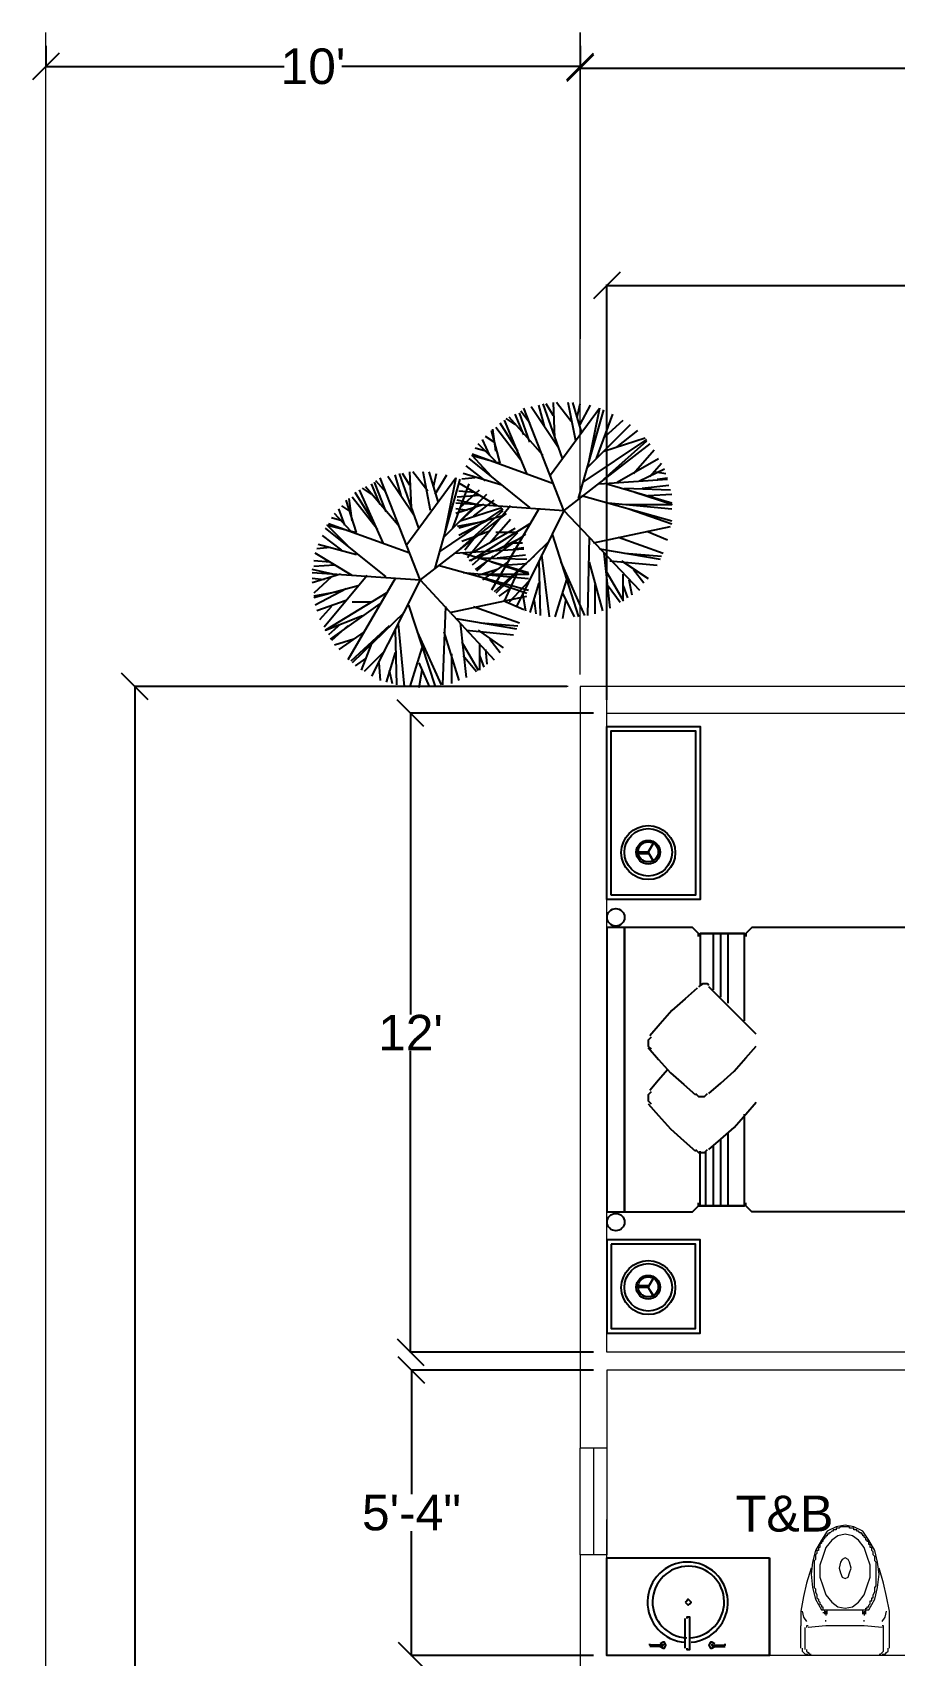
# Model space of a CAD drawing. Header units: inches. Extents: x 2489 to 11897, y 91 to 1364.
# Drawn here: x 4859.8 to 5053.6, y 998.9 to 1363.8 of the extents above; entities that cross this region are included whole.
import ezdxf

# ---------------------------------------------------------------- set-up
doc = ezdxf.new("R2010")
doc.units = ezdxf.units.IN
doc.header["$MEASUREMENT"] = 0
for name, color, linetype in [('PDF2_Geometry', 7, 'Continuous'), ('PDF2_Text', 7, 'Continuous'), ('PDF_Geometry', 7, 'Continuous')]:
    doc.layers.add(name, color=color, linetype=linetype)
doc.styles.add('PDF Arial', font='arial.ttf')
doc.styles.get("Standard").update_dxf_attribs({"font": 'arial.ttf'})
doc.dimstyles.get("Standard").update_dxf_attribs({"dimtxt": 8, "dimasz": 6, "dimexe": 0.18, "dimexo": 3, "dimgap": 0.09, "dimtad": 0, "dimtih": 1, "dimtoh": 1, "dimdec": 4, "dimzin": 0, "dimdsep": 46, "dimlunit": 4, "dimtxsty": 'Standard', "dimblk": 'OBLIQUE', "dimcen": 0.09, "dimadec": 0, "dimazin": 0, "dimtfac": 1, "dimtdec": 4, "dimtofl": 0, "dimtmove": 0, "dimatfit": 3, "dimldrblk": 'OBLIQUE', "dimfxl": 1, "dimtolj": 1, "dimtzin": 0, "dimarcsym": 0})

# ---------------------------------------------------------------- blocks, each defined once
blk = doc.blocks.new('_Oblique')
at = {"color": 0, "linetype": 'ByBlock', "lineweight": -2}
blk.add_line((-0.5, -0.5), (0.5, 0.5), dxfattribs=at)
blk = doc.blocks.new('*D137')
at = {"layer": 'Defpoints', "color": 0, "lineweight": 15, "transparency": 16777216}
for p in [(4882.87, 1216.77), (4982.92, 1216.77), (4982.92, 582.79)]:
    blk.add_point(p, dxfattribs=at)
at = {"layer": 'PDF2_Geometry', "color": 0, "lineweight": -2, "transparency": 16777216}
for p, q in [((4979.92, 1216.77), (4882.69, 1216.77)), ((4882.87, 1216.77), (4882.87, 903.96)), ((4882.87, 582.79), (4882.87, 895.61)), ((4979.92, 582.79), (4882.69, 582.79))]:
    blk.add_line(p, q, dxfattribs=at)
at = {"layer": 'PDF2_Geometry', "color": 0, "lineweight": -2, "transparency": 16777216, "xscale": 6, "yscale": 6, "zscale": 6}
for p, rotation in [((4882.87, 1216.77), 90), ((4882.87, 582.79), 270)]:
    blk.add_blockref('_Oblique', p, dxfattribs=dict(at, rotation=rotation))
at = {"layer": 'PDF2_Geometry', "color": 0, "lineweight": 9, "transparency": 16777216, "insert": (4882.87, 899.78), "char_height": 8, "attachment_point": 5}
blk.add_mtext('\\A1;52\'-10"', dxfattribs=at)
blk = doc.blocks.new('*D135')
at = {"layer": 'Defpoints', "color": 0, "lineweight": 15, "transparency": 16777216}
for p in [(4945.02, 1063.1), (4988.91, 1063.1), (4988.91, 998.92)]:
    blk.add_point(p, dxfattribs=at)
at = {"layer": 'PDF2_Geometry', "color": 0, "lineweight": -2, "transparency": 16777216}
for p, q in [((4985.91, 1063.1), (4944.84, 1063.1)), ((4945.02, 1063.1), (4945.02, 1035.17)), ((4945.02, 998.92), (4945.02, 1026.85)), ((4985.91, 998.92), (4944.84, 998.92))]:
    blk.add_line(p, q, dxfattribs=at)
at = {"layer": 'PDF2_Geometry', "color": 0, "lineweight": -2, "transparency": 16777216, "xscale": 6, "yscale": 6, "zscale": 6}
for p, rotation in [((4945.02, 1063.1), 90), ((4945.02, 998.92), 270)]:
    blk.add_blockref('_Oblique', p, dxfattribs=dict(at, rotation=rotation))
at = {"layer": 'PDF2_Geometry', "color": 0, "lineweight": 9, "transparency": 16777216, "insert": (4945.02, 1031.01), "char_height": 8, "attachment_point": 5}
blk.add_mtext('\\A1;5\'-4"', dxfattribs=at)
blk = doc.blocks.new('*D136')
at = {"layer": 'Defpoints', "color": 0, "lineweight": 15, "transparency": 16777216}
for p in [(4944.8, 1210.78), (4988.91, 1210.78), (4988.91, 1067.09)]:
    blk.add_point(p, dxfattribs=at)
at = {"layer": 'PDF2_Geometry', "color": 0, "lineweight": -2, "transparency": 16777216}
for p, q in [((4985.91, 1210.78), (4944.62, 1210.78)), ((4944.8, 1210.78), (4944.8, 1143.04)), ((4944.8, 1067.09), (4944.8, 1134.83)), ((4985.91, 1067.09), (4944.62, 1067.09))]:
    blk.add_line(p, q, dxfattribs=at)
at = {"layer": 'PDF2_Geometry', "color": 0, "lineweight": -2, "transparency": 16777216, "xscale": 6, "yscale": 6, "zscale": 6}
for p, rotation in [((4944.8, 1210.78), 90), ((4944.8, 1067.09), 270)]:
    blk.add_blockref('_Oblique', p, dxfattribs=dict(at, rotation=rotation))
at = {"layer": 'PDF2_Geometry', "color": 0, "lineweight": 9, "transparency": 16777216, "insert": (4944.8, 1138.94), "char_height": 8, "attachment_point": 5}
blk.add_mtext("\\A1;12'", dxfattribs=at)
blk = doc.blocks.new('*D122')
at = {"layer": 'Defpoints', "color": 0, "lineweight": 15, "transparency": 16777216}
for p in [(4862.84, 1363.79), (4982.92, 1363.79), (4862.84, 1356.14)]:
    blk.add_point(p, dxfattribs=at)
at = {"layer": 'PDF2_Geometry', "color": 0, "lineweight": -2, "transparency": 16777216}
for p, q in [((4862.84, 1360.79), (4862.84, 1355.96)), ((4982.92, 1360.79), (4982.92, 1355.96)), ((4862.84, 1356.14), (4916.38, 1356.14)), ((4982.92, 1356.14), (4929.39, 1356.14))]:
    blk.add_line(p, q, dxfattribs=at)
at = {"layer": 'PDF2_Geometry', "color": 0, "lineweight": -2, "transparency": 16777216, "xscale": 6, "yscale": 6, "zscale": 6, "rotation": 180}
blk.add_blockref('_Oblique', (4862.84, 1356.14), dxfattribs=at)
at = {"layer": 'PDF2_Geometry', "color": 0, "lineweight": -2, "transparency": 16777216, "xscale": 6, "yscale": 6, "zscale": 6}
blk.add_blockref('_Oblique', (4982.92, 1356.14), dxfattribs=at)
at = {"layer": 'PDF2_Geometry', "color": 0, "lineweight": 9, "transparency": 16777216, "insert": (4922.88, 1356.14), "char_height": 8, "attachment_point": 5}
blk.add_mtext("\\A1;10'", dxfattribs=at)
blk = doc.blocks.new('*D123')
at = {"layer": 'Defpoints', "color": 0, "lineweight": 15, "transparency": 16777216}
for p in [(4982.92, 1363.79), (5606.92, 1363.79), (4982.92, 1355.75)]:
    blk.add_point(p, dxfattribs=at)
at = {"layer": 'PDF2_Geometry', "color": 0, "lineweight": -2, "transparency": 16777216}
for p, q in [((4982.92, 1360.79), (4982.92, 1355.57)), ((5606.92, 1360.79), (5606.92, 1355.57)), ((4982.92, 1355.75), (5288.04, 1355.75)), ((5606.92, 1355.75), (5301.8, 1355.75))]:
    blk.add_line(p, q, dxfattribs=at)
at = {"layer": 'PDF2_Geometry', "color": 0, "lineweight": -2, "transparency": 16777216, "xscale": 6, "yscale": 6, "zscale": 6, "rotation": 180}
blk.add_blockref('_Oblique', (4982.92, 1355.75), dxfattribs=at)
at = {"layer": 'PDF2_Geometry', "color": 0, "lineweight": -2, "transparency": 16777216, "xscale": 6, "yscale": 6, "zscale": 6}
blk.add_blockref('_Oblique', (5606.92, 1355.75), dxfattribs=at)
at = {"layer": 'PDF2_Geometry', "color": 0, "lineweight": 9, "transparency": 16777216, "insert": (5294.92, 1355.75), "char_height": 8, "attachment_point": 5}
blk.add_mtext("\\A1;52'", dxfattribs=at)
blk = doc.blocks.new('*D147')
at = {"layer": 'Defpoints', "color": 0, "lineweight": 15, "transparency": 16777216}
for p in [(4988.91, 1306.94), (4988.91, 1210.78), (5180.83, 1210.78)]:
    blk.add_point(p, dxfattribs=at)
at = {"layer": 'PDF2_Geometry', "color": 0, "lineweight": -2, "transparency": 16777216}
for p, q in [((4988.91, 1213.78), (4988.91, 1307.12)), ((4988.91, 1306.94), (5078.37, 1306.94)), ((5180.83, 1306.94), (5091.37, 1306.94)), ((5180.83, 1213.78), (5180.83, 1307.12))]:
    blk.add_line(p, q, dxfattribs=at)
at = {"layer": 'PDF2_Geometry', "color": 0, "lineweight": -2, "transparency": 16777216, "xscale": 6, "yscale": 6, "zscale": 6, "rotation": 180}
blk.add_blockref('_Oblique', (4988.91, 1306.94), dxfattribs=at)
at = {"layer": 'PDF2_Geometry', "color": 0, "lineweight": -2, "transparency": 16777216, "xscale": 6, "yscale": 6, "zscale": 6}
blk.add_blockref('_Oblique', (5180.83, 1306.94), dxfattribs=at)
at = {"layer": 'PDF2_Geometry', "color": 0, "lineweight": 9, "transparency": 16777216, "insert": (5084.87, 1306.94), "char_height": 8, "attachment_point": 5}
blk.add_mtext("\\A1;16'", dxfattribs=at)

msp = doc.modelspace()

# ---------------------------------------------------------------- linework, layer by layer
at = {"layer": 'PDF2_Geometry', "lineweight": 9}
msp.add_line((4988.90893, 1045.52123), (4988.90893, 1021.52123), dxfattribs=at)
at = {"layer": 'PDF2_Geometry', "lineweight": 15}
for points in [[(4862.84496, 1145.58937), (4862.84496, 1363.78983)], [(4862.84496, 278.10972), (4862.84496, 1335.18427)]]:
    msp.add_lwpolyline(points, dxfattribs=at)
at = {"layer": 'PDF2_Geometry', "lineweight": 9}
for points in [[(4982.9217, 1219.43163), (4982.9217, 1363.78983), (4982.9217, 1294.93697)], [(4980.26072, 1216.77058), (4892.44837, 1216.77058)], [(4988.90893, 1045.52123), (4982.90893, 1045.52123)], [(4982.90893, 1021.52123), (4982.90893, 1045.52123)], [(4985.90893, 1045.52123), (4985.90893, 1021.52123)], [(4988.90893, 1021.52123), (4982.90893, 1021.52123)]]:
    msp.add_lwpolyline(points, dxfattribs=at)
at = {"layer": 'PDF2_Geometry', "lineweight": 25}
for points in [[(4974.60615, 1268.65975), (4966.95584, 1277.30794)], [(4970.28207, 1273.31651), (4968.28633, 1277.97322)], [(4971.61256, 1271.6534), (4969.2842, 1278.30585)], [(4971.61256, 1275.97749), (4969.61682, 1278.63847)], [(4979.26287, 1256.35272), (4970.28206, 1279.30368)], [(4977.93238, 1270.65549), (4971.94517, 1279.6363)], [(4974.93879, 1275.31224), (4973.6083, 1279.96896)], [(4978.93025, 1267.99451), (4974.60615, 1280.30154)], [(4976.93452, 1277.6406), (4975.27141, 1280.30158)], [(4976.26927, 1264.33566), (4987.24581, 1279.30368)], [(4977.26714, 1272.65126), (4976.93452, 1280.6342)], [(4980.92599, 1276.31011), (4977.59977, 1280.6342)], [(4981.92386, 1271.98602), (4980.26075, 1280.6342)], [(4983.25435, 1273.98175), (4981.25861, 1280.6342)], [(4982.25648, 1277.30798), (4982.92173, 1280.30158)], [(4982.58909, 1259.0137), (4988.24368, 1278.97105)], [(4982.92173, 1275.64487), (4985.25009, 1279.96896)], [(4987.2458, 1279.30366), (4984.58482, 1265.99884), (4994.23087, 1275.6448)], [(4986.58057, 1267.99449), (4990.23942, 1277.97317)], [(4964.9601, 1266.99664), (4962.96436, 1274.31434)], [(4963.96223, 1269.65762), (4963.29699, 1274.64696)], [(4969.61682, 1267.66188), (4963.96223, 1274.97958)], [(4968.95157, 1269.65762), (4964.9601, 1275.97745)], [(4970.94731, 1264.66828), (4965.95797, 1276.64269)], [(4968.28633, 1275.64487), (4966.2906, 1276.97536)], [(4988.57631, 1272.98389), (4992.56778, 1276.64273)], [(4991.23729, 1270.65547), (4995.894, 1274.31432)], [(4961.63387, 1269.65759), (4959.30551, 1270.32283)], [(4963.96222, 1267.32923), (4959.97075, 1271.3207)], [(4962.63174, 1268.65975), (4960.96863, 1272.3186)], [(4963.62962, 1271.6534), (4961.63388, 1272.98389)], [(4998.55497, 1271.3207), (4979.26286, 1256.35269), (4996.22661, 1238.39107)], [(4983.58697, 1262.67253), (4997.88974, 1272.31858)], [(4988.24368, 1269.6576), (4997.55711, 1272.65121)], [(4988.24368, 1263.33777), (4997.88974, 1271.98596)], [(4994.89612, 1264.66825), (4999.55284, 1269.99021)], [(4961.63388, 1263.00521), (4957.30978, 1266.33144)], [(4971.61256, 1257.01801), (4957.97503, 1267.99455)], [(4962.96436, 1264.00306), (4958.64027, 1268.65975), (4964.96008, 1266.99666)], [(4976.93452, 1262.33997), (4958.64028, 1268.99242)], [(4991.23728, 1262.67251), (5000.55071, 1267.99448)], [(4998.55497, 1264.00301), (5001.21595, 1266.99661)], [(4939.34816, 1256.02009), (4936.68718, 1262.67255)], [(4939.34816, 1260.34419), (4937.0198, 1263.00517)], [(4946.99848, 1240.71945), (4938.01767, 1263.67042)], [(4945.66799, 1255.02223), (4939.68078, 1264.00299)], [(4942.67439, 1259.67894), (4941.3439, 1264.33566)], [(4946.66586, 1252.36125), (4942.34176, 1264.66825)], [(4944.67012, 1262.0073), (4943.00701, 1264.66828)], [(4944.00488, 1248.70238), (4954.98142, 1263.67042)], [(4945.00275, 1257.01796), (4944.67012, 1265.0009)], [(4948.66159, 1260.67681), (4945.33537, 1265.0009)], [(4949.32684, 1256.35272), (4947.66373, 1265.0009)], [(4950.98995, 1258.34845), (4948.99422, 1265.0009)], [(4949.99208, 1261.67468), (4950.65733, 1264.66828)], [(4950.3247, 1243.38043), (4955.97929, 1263.3378)], [(4950.32471, 1260.01157), (4952.98569, 1264.33566)], [(4954.98143, 1263.67036), (4952.32045, 1250.36554), (4961.96651, 1260.01162)], [(4959.30552, 1263.67046), (4956.31192, 1263.33784)], [(4965.29273, 1262.00735), (4956.64454, 1264.66833)], [(4987.2458, 1262.33989), (5002.54644, 1263.33776)], [(4996.22661, 1263.00514), (5001.8812, 1265.66612)], [(4999.88546, 1265.00087), (5002.21382, 1264.66825)], [(5000.21809, 1263.33776), (5002.54644, 1263.67038)], [(4931.69784, 1254.02434), (4931.0326, 1259.01367)], [(4937.35242, 1252.02862), (4931.69784, 1259.3463)], [(4936.35456, 1254.02434), (4932.36308, 1260.34419)], [(4938.68292, 1249.03501), (4933.36095, 1261.00945)], [(4936.02194, 1260.01157), (4934.0262, 1261.34206)], [(4942.00914, 1253.02645), (4934.69145, 1261.67464)], [(4938.01767, 1257.68321), (4936.02194, 1262.33992)], [(4954.31617, 1252.36119), (4957.97502, 1262.33987)], [(4960.30339, 1259.67899), (4955.31405, 1259.34637)], [(4959.30552, 1260.34423), (4955.64667, 1260.67686)], [(4964.29486, 1257.35063), (4955.97929, 1262.33997)], [(4955.97929, 1257.01796), (4960.30338, 1261.00943)], [(4983.25433, 1259.67891), (5003.54431, 1254.02433)], [(4988.90892, 1262.33989), (5003.54431, 1258.0158)], [(4992.90039, 1261.34202), (5003.21169, 1261.0094)], [(4993.23302, 1257.68327), (5003.54433, 1257.68327), (4995.22877, 1260.34419)], [(4996.89186, 1261.34202), (5002.87906, 1262.00727)], [(4998.22235, 1259.67891), (5003.54431, 1260.01153)], [(4931.36523, 1251.69605), (4927.70638, 1255.68753)], [(4930.03472, 1253.02645), (4928.70424, 1256.68532)], [(4931.36522, 1256.02009), (4929.36948, 1257.35058)], [(4932.69571, 1251.36336), (4930.36735, 1258.68104)], [(4966.29059, 1255.68753), (4946.99849, 1240.71951), (4963.62962, 1222.75789)], [(4951.32257, 1247.03923), (4965.62534, 1256.68528)], [(4954.98143, 1258.01584), (4979.26286, 1256.35275), (4968.61895, 1234.73223)], [(4961.30126, 1257.68325), (4954.98143, 1255.68752)], [(4957.64241, 1256.35276), (4954.98143, 1256.68539)], [(4959.63814, 1257.68325), (4955.31405, 1258.68112)], [(4959.30552, 1257.01801), (4955.31405, 1253.35916)], [(4955.97928, 1254.0243), (4965.29272, 1257.01791)], [(4955.97928, 1247.70447), (4965.62534, 1256.35266)], [(4967.28846, 1257.35063), (4957.64241, 1245.70884)], [(4958.97289, 1255.02217), (4963.6296, 1258.68102)], [(4973.60829, 1256.68539), (4962.96437, 1238.39114)], [(4989.24154, 1258.0158), (5003.54431, 1256.68531)], [(4993.89826, 1256.68531), (5003.54431, 1253.35908)], [(4939.34815, 1241.38471), (4925.71063, 1252.36125)], [(4930.69997, 1248.36975), (4926.04324, 1253.02645), (4932.69572, 1251.36336)], [(4944.67012, 1246.70667), (4926.37587, 1253.35912)], [(4929.36949, 1254.02441), (4927.04113, 1254.68966)], [(4960.63601, 1253.69178), (4955.31405, 1252.69391)], [(4965.29273, 1255.02227), (4955.64667, 1252.36129)], [(4962.63175, 1254.35703), (4955.64667, 1250.69818)], [(4962.63175, 1251.69605), (4956.31192, 1249.36769)], [(4971.61256, 1253.35916), (4958.30765, 1245.0436)], [(4958.9729, 1247.03934), (4968.28633, 1252.3613)], [(4962.63175, 1249.03507), (4967.28847, 1254.35704)], [(4985.91531, 1249.03499), (5003.21169, 1252.69384)], [(4997.88973, 1251.69597), (5002.54644, 1249.70023)], [(4926.7085, 1248.03716), (4923.71489, 1247.70453)], [(4932.6957, 1246.37404), (4924.04752, 1248.7024)], [(4929.36948, 1247.37191), (4925.04538, 1250.69814)], [(4959.30552, 1250.36556), (4956.97716, 1247.37195)], [(4966.62322, 1248.36982), (4957.97503, 1245.0436)], [(4970.61469, 1251.0308), (4959.30552, 1243.04786)], [(4968.61894, 1251.36335), (4963.96222, 1251.36335)], [(4963.96224, 1247.37196), (4969.2842, 1250.03294)], [(4975.60403, 1249.03507), (4963.96224, 1237.7259)], [(4965.95797, 1248.36983), (4968.95158, 1251.36343)], [(4967.62109, 1249.03507), (4969.94944, 1249.03507)], [(4967.95371, 1247.70458), (4970.28207, 1248.03721)], [(4976.60188, 1251.03072), (4982.58909, 1232.40386)], [(4984.91745, 1250.36548), (4984.58482, 1232.73648)], [(4991.5699, 1250.36548), (5001.54858, 1246.70663)], [(4926.7085, 1244.71093), (4923.04965, 1245.04355)], [(4931.69784, 1241.71733), (4923.38227, 1246.70667)], [(4954.64881, 1246.70672), (4970.28207, 1247.70458)], [(4956.64454, 1246.70672), (4971.27994, 1242.38262)], [(4961.30126, 1246.37409), (4958.64028, 1244.04573)], [(4963.29699, 1246.04146), (4959.63814, 1242.71524)], [(4960.63601, 1245.70885), (4970.94731, 1245.37623)], [(4960.96862, 1242.04997), (4971.27993, 1242.04997), (4962.96436, 1244.71089)], [(4966.62322, 1244.71097), (4960.96863, 1240.7195)], [(4972.61042, 1246.04146), (4963.62961, 1238.05852)], [(4964.29486, 1245.70885), (4970.61469, 1246.37409)], [(4965.62535, 1244.04574), (4970.94731, 1244.37836)], [(4973.60828, 1245.04352), (4973.9409, 1232.73648)], [(4974.27352, 1246.37401), (4975.93664, 1232.40386)], [(4978.59762, 1244.7109), (4983.91958, 1232.73648)], [(4984.91745, 1244.7109), (4987.91105, 1233.73435)], [(4987.2458, 1247.7045), (5000.88333, 1245.37614)], [(4988.24367, 1246.70663), (4989.57416, 1234.3996)], [(4989.57416, 1245.04352), (5000.21809, 1244.04565)], [(4992.23514, 1245.04352), (4998.22235, 1241.05205)], [(4992.90039, 1246.70663), (5001.21595, 1246.04139)], [(4927.37374, 1242.04995), (4922.71703, 1243.04782)], [(4922.71703, 1242.38254), (4946.99847, 1240.71945), (4936.02192, 1219.09893)], [(4929.03685, 1242.04995), (4922.71703, 1240.05421)], [(4925.37801, 1240.71946), (4922.71703, 1241.05208)], [(4927.70636, 1244.04569), (4923.04965, 1243.71306)], [(4927.04112, 1241.38471), (4923.04965, 1237.72586)], [(4935.02406, 1241.71733), (4925.37801, 1230.07554)], [(4941.34389, 1241.05208), (4930.69997, 1222.75784)], [(4950.98996, 1244.04574), (4971.27994, 1238.39115)], [(4956.64454, 1242.38262), (4971.27994, 1241.05213)], [(4964.29486, 1243.04786), (4959.97077, 1241.71737)], [(4961.30126, 1241.05213), (4970.94731, 1237.72591)], [(4968.61895, 1242.04999), (4965.95797, 1236.06279)], [(4979.92811, 1241.05205), (4977.26713, 1232.40386)], [(4988.90892, 1242.38254), (4992.56777, 1236.06271), (4992.56777, 1242.04991)], [(4993.89826, 1240.71942), (4994.5635, 1237.3932)], [(4994.89612, 1243.04778), (4997.22448, 1240.05418)], [(4933.02833, 1239.38897), (4923.04965, 1236.72799)], [(4928.37161, 1238.05848), (4923.04965, 1237.06061)], [(4930.36735, 1238.72372), (4923.38227, 1235.06488)], [(4939.34815, 1237.72586), (4925.71063, 1229.41029), (4934.02619, 1232.73652)], [(4953.65094, 1233.40181), (4970.94731, 1237.06066)], [(4966.95584, 1238.72377), (4964.62748, 1237.06065)], [(4971.27993, 1240.38688), (4966.95584, 1235.73016)], [(4969.94944, 1237.7259), (4970.61469, 1233.73443)], [(4973.60828, 1240.05418), (4971.61254, 1233.40173)], [(4978.93024, 1237.72582), (4981.59122, 1232.40386)], [(4986.24794, 1239.72156), (4986.24794, 1233.06911)], [(4989.24154, 1239.38893), (4991.90252, 1235.73009)], [(4992.56777, 1239.38893), (4993.56563, 1236.72795)], [(4930.36735, 1236.06274), (4923.71489, 1233.73439)], [(4927.04112, 1234.73225), (4924.38014, 1231.73865)], [(4938.01766, 1235.3975), (4926.7085, 1227.41456)], [(4943.33963, 1233.40176), (4931.69784, 1222.0926)], [(4936.02194, 1235.73017), (4931.69785, 1235.73017)], [(4944.33751, 1235.06493), (4950.32471, 1216.77069)], [(4952.65307, 1234.7323), (4951.98783, 1217.10331)], [(4958.9729, 1234.7323), (4969.2842, 1231.07345)], [(4965.62535, 1236.06279), (4970.28207, 1234.06706)], [(4972.61041, 1236.06271), (4972.94303, 1233.06911)], [(4979.59549, 1236.06271), (4978.93024, 1232.07124)], [(4929.03685, 1230.74078), (4926.37587, 1228.41242)], [(4930.69997, 1230.40816), (4927.04112, 1227.08193)], [(4940.0134, 1230.40816), (4931.36521, 1222.42522)], [(4942.00915, 1230.74083), (4943.33964, 1216.77069)], [(4954.98143, 1232.07132), (4968.61895, 1229.74296)], [(4955.9793, 1231.07345), (4957.30979, 1218.76642)], [(4960.63601, 1231.07345), (4968.95158, 1230.40821)], [(4932.03046, 1227.41456), (4927.70636, 1226.08407)], [(4934.35882, 1229.07767), (4928.70423, 1225.0862)], [(4936.02193, 1226.41669), (4933.69357, 1220.42948)], [(4941.3439, 1229.41034), (4941.67653, 1217.10331)], [(4946.33324, 1229.07772), (4951.6552, 1217.10331)], [(4952.32045, 1229.07772), (4955.64667, 1218.10117)], [(4956.31192, 1226.74936), (4959.97077, 1220.42953)], [(4957.30979, 1229.41034), (4967.95371, 1228.41247)], [(4959.97077, 1229.41034), (4965.62535, 1225.41887)], [(4960.30339, 1226.41674), (4960.30339, 1220.42953)], [(4962.63175, 1227.41461), (4964.96011, 1224.421)], [(4934.69144, 1223.09046), (4932.36308, 1221.42735)], [(4939.01553, 1224.75358), (4934.35882, 1220.09686)], [(4941.3439, 1224.421), (4939.34817, 1217.76855)], [(4947.33111, 1225.41887), (4944.67013, 1216.77069)], [(4953.98356, 1224.08838), (4953.98356, 1217.43593)], [(4956.64454, 1223.75576), (4959.63814, 1220.09691)], [(4960.30339, 1223.75576), (4961.30126, 1221.09478)], [(4961.63388, 1225.08625), (4961.9665, 1221.76002)], [(4937.68504, 1222.0926), (4938.01766, 1218.10112)], [(4940.01341, 1220.42953), (4940.67866, 1217.43593)], [(4946.66586, 1222.09265), (4948.99422, 1216.77069)], [(4947.33111, 1220.42953), (4946.66586, 1216.43806)], [(5025.49742, 998.91995), (4988.90892, 998.91995), (4988.90892, 1020.87303), (5025.49742, 1020.87303)], [(5025.49742, 1020.87303), (5025.49742, 998.91995), (5025.49742, 1020.87303)], [(5006.53791, 1000.58304), (5006.53791, 1007.23551)], [(5006.87054, 1000.58304), (5006.87054, 1000.25034), (5007.20317, 1000.25034), (5007.5358, 1000.25034), (5007.5358, 1000.58304), (5007.5358, 1007.23551), (5007.5358, 1007.56808), (5007.20317, 1007.56808), (5006.87054, 1007.56808), (5006.87054, 1007.23551)], [(5001.54858, 1001.58086), (5001.54858, 1001.2483), (4998.55498, 1001.2483), (4998.55498, 1001.58086)], [(5001.54858, 1000.9156), (4998.55498, 1000.9156)], [(5000.88332, 1000.9156), (5001.54858, 1000.58304), (5001.88121, 1000.58304), (5002.21384, 1001.2483), (5001.88121, 1001.91356), (5001.54858, 1001.91356), (5000.88332, 1001.58086)], [(5013.19039, 1001.58086), (5012.52513, 1001.91356), (5012.19249, 1001.91356), (5011.8599, 1001.2483), (5012.19249, 1000.58304), (5012.52513, 1000.58304), (5013.19039, 1000.9156)], [(5012.52513, 1001.58086), (5012.52513, 1001.2483), (5015.51873, 1001.2483), (5015.51873, 1001.58086)], [(5012.52513, 1000.9156), (5015.51873, 1000.9156)]]:
    msp.add_lwpolyline(points, dxfattribs=at)
at = {"layer": 'PDF2_Geometry', "lineweight": 20}
for points in [[(4988.90892, 1210.78337), (5057.70423, 1210.78337), (5057.70423, 1216.77059), (4982.92172, 1216.77058)], [(4982.92172, 1216.77058), (4982.92336, 1045.52123)], [(5144.84491, 1067.09039), (4988.90893, 1067.09052), (4988.90352, 1216.77058)], [(5102.66585, 1059.10757), (5098.67438, 1059.10757), (5098.67438, 1063.09905), (4988.90893, 1063.09905), (4988.90893, 1045.52123)], [(5102.66585, 1035.10757), (5098.67438, 1035.10757), (5098.67438, 998.91995), (4988.90893, 998.91995), (4988.90893, 1029.52123)], [(4982.92172, 1021.52123), (4982.92359, 949.92848)]]:
    msp.add_lwpolyline(points, dxfattribs=at)
at = {"layer": 'PDF2_Geometry', "lineweight": 13}
for points in [[(5037.13919, 1009.23117), (5047.78313, 1009.23117), (5049.11362, 1011.55952), (5049.77887, 1014.22051), (5050.11149, 1017.21411), (5049.77887, 1019.87509), (5049.11362, 1022.53607), (5047.78313, 1024.86443), (5046.45264, 1026.86016), (5044.45691, 1027.85803), (5042.46117, 1028.19065), (5040.46543, 1027.85803), (5038.4697, 1026.86016), (5037.13921, 1024.86443), (5035.80872, 1022.53607), (5035.14347, 1019.87509), (5034.81085, 1017.21411), (5035.14347, 1014.22051), (5035.80872, 1011.55952), (5037.13921, 1009.23117)], [(5047.11787, 1008.23334), (5047.11787, 1009.23117), (5047.11787, 1009.56379), (5047.45049, 1009.56379), (5047.45049, 1009.89641), (5047.78312, 1009.89641), (5047.78312, 1010.22903), (5048.11574, 1010.56166), (5048.11574, 1010.89428), (5048.11574, 1011.2269), (5048.44836, 1011.2269), (5048.44836, 1011.55952), (5048.44836, 1011.89215), (5048.78098, 1011.89215), (5048.78098, 1012.22477), (5048.78098, 1012.55739), (5049.11361, 1013.22264), (5049.11361, 1013.55526), (5049.11361, 1013.88788), (5049.11361, 1014.22051), (5049.44623, 1014.55313), (5049.44623, 1014.88575), (5049.44623, 1015.21837), (5049.44623, 1015.88362), (5049.44623, 1016.21624), (5049.44623, 1016.54886), (5049.44623, 1016.88149), (5049.44623, 1017.21411), (5049.44623, 1017.87935), (5049.44623, 1018.21198), (5049.44623, 1018.5446), (5049.44623, 1018.87722), (5049.44623, 1019.20984), (5049.44623, 1019.87509), (5049.11361, 1020.20771), (5049.11361, 1020.54033), (5049.11361, 1020.87296), (5049.11361, 1021.20558), (5048.78098, 1021.5382), (5048.78098, 1021.87082), (5048.78098, 1022.20345), (5048.44836, 1022.53607), (5048.44836, 1022.86869), (5048.44836, 1023.20132), (5048.11574, 1023.20132), (5048.11574, 1023.53394), (5048.11574, 1023.86656), (5047.78312, 1023.86656), (5047.78312, 1024.19918), (5047.78312, 1024.53181), (5047.45049, 1024.53181), (5047.45049, 1024.86443), (5047.11787, 1024.86443), (5047.11787, 1025.19705), (5046.78525, 1025.52967), (5046.78525, 1025.8623), (5046.45263, 1025.8623), (5046.45263, 1026.19492), (5046.12, 1026.19492), (5046.12, 1026.52754), (5045.78738, 1026.52754), (5045.45476, 1026.86016), (5045.12214, 1026.86016), (5045.12214, 1027.19279), (5044.78951, 1027.19279), (5044.45689, 1027.19279), (5044.45689, 1027.52541), (5044.12427, 1027.52541), (5043.79165, 1027.52541), (5043.45902, 1027.52541), (5043.45902, 1027.85803), (5043.1264, 1027.85803), (5042.79378, 1027.85803), (5042.46116, 1027.85803), (5042.12853, 1027.85803), (5041.79591, 1027.85803), (5041.46329, 1027.85803), (5041.13067, 1027.52541), (5040.79804, 1027.52541), (5040.46542, 1027.52541), (5040.46542, 1027.19279), (5040.1328, 1027.19279), (5039.80018, 1027.19279), (5039.80018, 1026.86016), (5039.46755, 1026.86016), (5039.13493, 1026.52754), (5038.80231, 1026.52754), (5038.80231, 1026.19492), (5038.46968, 1026.19492), (5038.46968, 1025.8623), (5038.13706, 1025.8623), (5038.13706, 1025.52967), (5037.80444, 1025.52967), (5037.80444, 1025.19705), (5037.47182, 1024.86443), (5037.47182, 1024.53181), (5037.13919, 1024.53181), (5037.13919, 1024.19918), (5036.80657, 1023.86656), (5036.80657, 1023.53394), (5036.80657, 1023.20132), (5036.47395, 1023.20132), (5036.47395, 1022.86869), (5036.47395, 1022.53607), (5036.14133, 1022.53607), (5036.14133, 1022.20345), (5036.14133, 1021.87082), (5035.8087, 1021.5382), (5035.8087, 1021.20558), (5035.8087, 1020.87296), (5035.8087, 1020.54033), (5035.47608, 1020.20771), (5035.47608, 1019.87509), (5035.47608, 1019.20984), (5035.47608, 1018.87722), (5035.47608, 1018.5446), (5035.47608, 1018.21198), (5035.47608, 1017.87935), (5035.47608, 1017.21411), (5035.47608, 1016.88149), (5035.47608, 1016.54886), (5035.47608, 1016.21624), (5035.47608, 1015.88362), (5035.47608, 1015.21837), (5035.47608, 1014.88575), (5035.47608, 1014.55313), (5035.47608, 1014.22051), (5035.8087, 1013.88788), (5035.8087, 1013.55526), (5035.8087, 1013.22264), (5036.14133, 1012.55739), (5036.14133, 1012.22477), (5036.14133, 1011.89215), (5036.47395, 1011.55952), (5036.47395, 1011.2269), (5036.80657, 1010.89428), (5036.80657, 1010.56166), (5037.13919, 1010.22903), (5037.13919, 1009.89641), (5037.47182, 1009.89641), (5037.47182, 1009.56379), (5037.47182, 1009.23117), (5037.80444, 1009.23117)], [(5034.81084, 1018.54468), (5033.81298, 1015.21838), (5033.14772, 1012.22477), (5032.48249, 1008.8986), (5032.48249, 1005.5723)], [(5052.43983, 1005.5723), (5052.43983, 1008.8986), (5051.7746, 1012.22477), (5051.10934, 1015.21838), (5050.11148, 1018.54468)], [(5032.81509, 1008.8986), (5033.14772, 1007.56808), (5033.81298, 1006.57025)], [(5037.47183, 1008.56598), (5038.4697, 1008.56598)], [(5037.80445, 1009.23117), (5037.80445, 1008.23334)], [(5038.13708, 1008.8986), (5038.13708, 1007.90073)], [(5038.13708, 1008.23334), (5038.13708, 1008.56591)], [(5038.46968, 1008.23334), (5038.46968, 1009.23117)], [(5046.45264, 1008.23334), (5046.45264, 1009.23117)], [(5047.11789, 1008.56598), (5046.45264, 1008.56598)], [(5046.78524, 1008.23334), (5046.78524, 1008.56591)], [(5046.78527, 1008.8986), (5046.78527, 1007.90073)], [(5050.77671, 1006.57025), (5051.44197, 1007.56808), (5051.7746, 1008.8986)], [(5032.48247, 1000.58297), (5032.48247, 1005.5723)], [(5033.48034, 1000.25034), (5033.48034, 1005.23968)], [(5034.14558, 1005.5723), (5033.81298, 1005.5723), (5033.81298, 1005.23973)], [(5050.77671, 1005.23973), (5046.78524, 1005.5723), (5042.46115, 1005.5723), (5038.13708, 1005.5723), (5034.14558, 1005.23973)], [(5038.13708, 1006.57025), (5038.13708, 1006.90282)], [(5046.78524, 1006.57025), (5046.78524, 1006.90282)], [(5050.11148, 999.25251), (5050.44411, 999.25251), (5050.77671, 999.58521), (5051.10934, 999.91777), (5051.10934, 1000.25034), (5051.10934, 1005.23968)], [(5051.10934, 1005.23973), (5051.10934, 1005.5723), (5050.77671, 1005.5723)], [(5052.43983, 1000.58297), (5052.43983, 1005.5723)], [(5032.81509, 1000.58304), (5032.81509, 999.91777), (5033.14772, 999.58521), (5033.48035, 999.25251), (5034.14558, 999.25251)], [(5033.81298, 1000.25034), (5033.81298, 999.91777), (5034.14558, 999.58521), (5034.47821, 999.25251), (5034.81084, 999.25251)], [(5050.77671, 999.25251), (5051.44197, 999.25251), (5051.7746, 999.58521), (5052.10723, 999.91777), (5052.10723, 1000.58304)]]:
    msp.add_lwpolyline(points, dxfattribs=at)
for points in [[(5042.46115, 1026.19499), (5040.79803, 1025.86237), (5039.46754, 1024.8645), (5038.13705, 1023.20139), (5037.47181, 1021.20565), (5036.80656, 1019.20991), (5036.80656, 1016.54893), (5037.47181, 1014.5532), (5038.13705, 1012.55746), (5039.46754, 1010.89435), (5040.79803, 1009.89648), (5042.46115, 1009.56386), (5044.12426, 1009.89648), (5045.45475, 1010.89435), (5046.78524, 1012.55746), (5047.45048, 1014.5532), (5048.11573, 1016.54893), (5048.11573, 1019.20991), (5047.45048, 1021.20565), (5046.78524, 1023.20139), (5045.45475, 1024.8645), (5044.12426, 1025.86237)], [(5042.46115, 1020.87303), (5041.7959, 1020.54041), (5041.46328, 1019.87517), (5041.13065, 1018.54468), (5041.46328, 1017.54681), (5041.7959, 1016.54894), (5042.46115, 1016.21632), (5043.12639, 1016.54894), (5043.45901, 1017.54681), (5043.79164, 1018.54468), (5043.45901, 1019.87517), (5043.12639, 1020.54041)]]:
    msp.add_lwpolyline(points, close=True, dxfattribs=at)
at = {"layer": 'PDF2_Geometry', "lineweight": 25}
msp.add_lwpolyline([(5006.53791, 1010.89425), (5006.87053, 1010.56163), (5007.20315, 1010.22901), (5007.53578, 1010.56163), (5007.8684, 1010.89425), (5007.53578, 1011.22688), (5007.20315, 1011.5595), (5006.87053, 1011.22688)], close=True, dxfattribs=at)
for centre, radius, start, end in [((5007.09413, 1010.90471), 9.02443, 274.9218161, 266.4599721), ((5007.23951, 1010.95541), 8.04948, 272.1094309, 267.3738322)]:
    msp.add_arc(centre, radius, start, end, dxfattribs=at)
at = {"layer": 'PDF_Geometry', "lineweight": 25}
for points in [[(4988.90892, 1168.86646), (4988.90892, 1207.78337), (5009.86414, 1207.78337), (5009.86414, 1168.86646)], [(4989.90678, 1169.86442), (4989.90678, 1206.78554), (5008.86629, 1206.78554), (5008.86629, 1169.86442)], [(4998.22234, 1179.5105), (4999.55283, 1177.18203), (4998.22234, 1179.5105), (4999.55283, 1181.83885)], [(4992.90039, 1162.54668), (4988.90892, 1162.54668), (4988.90892, 1098.68321), (4992.90039, 1098.68321)], [(4988.90892, 1092.3633), (4988.90892, 1071.40817), (5009.86414, 1071.40817), (5009.86414, 1092.3633)], [(4989.90678, 1091.36547), (4989.90678, 1072.406), (5008.86629, 1072.406), (5008.86629, 1091.36547)]]:
    msp.add_lwpolyline(points, close=True, dxfattribs=at)
for points in [[(4998.22234, 1179.5105), (4995.56137, 1179.5105)], [(4998.22234, 1179.17781), (4995.56137, 1179.17781)], [(5009.53152, 1160.5509), (5009.53152, 1161.21616), (5008.86629, 1161.88142), (5008.20102, 1162.54668), (5007.5358, 1162.54668), (4992.90039, 1162.54668), (4992.90039, 1141.59142), (4992.90039, 1098.68321), (5007.5358, 1098.68321), (5008.20102, 1098.68321), (5008.86629, 1099.34847), (5009.53152, 1100.01361), (5009.53152, 1100.67887)], [(5009.86414, 1160.5509), (5009.86414, 1161.21616), (5019.84283, 1161.21616), (5019.84283, 1160.5509)], [(5019.84283, 1141.59142), (5019.84283, 1161.21616), (5009.86414, 1161.21616), (5009.86414, 1149.57442)], [(5012.85775, 1148.57659), (5012.85775, 1161.21616)], [(5014.52084, 1146.91338), (5014.52084, 1161.21616)], [(5016.18396, 1145.58299), (5016.18396, 1161.21616)], [(5070.40144, 1162.54668), (5022.17118, 1162.54668), (5021.50591, 1162.54668), (5020.84069, 1161.88142), (5020.17543, 1161.21616), (5020.17543, 1160.5509)], [(5011.85986, 1149.57442), (5011.52726, 1149.90699), (5010.52937, 1149.90699), (5009.86414, 1149.57442), (5009.53152, 1149.24185)], [(5009.19888, 1148.90916), (5006.53791, 1146.58081), (5003.5443, 1143.91977), (5000.88332, 1140.92629), (4998.55497, 1138.26525)], [(5022.50381, 1138.59782), (5017.18185, 1143.91977), (5011.85986, 1149.24185)], [(4998.8876, 1137.93268), (4998.22234, 1137.26742), (4998.22234, 1136.60216), (4998.22234, 1135.9369), (4998.8876, 1135.27164)], [(4998.22234, 1135.60421), (5000.55072, 1132.94329), (5003.2117, 1129.94969), (5006.20528, 1127.28864), (5008.86629, 1124.9603)], [(5011.85986, 1125.29299), (5014.52084, 1127.62134), (5017.51445, 1130.28225), (5020.17543, 1133.27586), (5022.50381, 1135.9369)], [(5002.54644, 1130.61494), (5000.55072, 1128.2866), (4998.55497, 1125.95825)], [(4998.8876, 1125.62556), (4998.22234, 1124.9603), (4998.22234, 1124.29516), (4998.22234, 1123.6299), (4998.8876, 1122.96464)], [(5008.86629, 1125.29299), (5009.53152, 1124.62773), (5010.19677, 1124.62773), (5010.862, 1124.62773), (5011.52726, 1125.29299)], [(4998.22234, 1122.96464), (5000.55072, 1120.3036), (5003.2117, 1117.30999), (5006.20528, 1114.64908), (5008.86629, 1112.32073)], [(5009.53152, 1100.01361), (5019.84283, 1100.01361), (5019.84283, 1120.6363)], [(5011.85986, 1112.6533), (5014.52084, 1114.98165), (5017.51445, 1117.64269), (5020.17543, 1120.6363), (5022.50381, 1123.29721)], [(5012.85773, 1100.01361), (5012.85773, 1113.65113)], [(5014.52085, 1100.01361), (5014.52085, 1114.98162)], [(5016.18396, 1100.01361), (5016.18396, 1116.31211)], [(5008.86629, 1112.6533), (5009.53152, 1111.98804), (5010.19677, 1111.98804), (5010.862, 1111.98804), (5011.52726, 1112.6533)], [(5009.86413, 1100.01361), (5009.86413, 1112.32064)], [(5011.19462, 1100.01361), (5011.19462, 1112.32064)], [(5019.84283, 1100.67887), (5019.84283, 1100.01361), (5009.86414, 1100.01361), (5009.86414, 1100.67887)], [(5070.40144, 1098.68321), (5022.17118, 1098.68321), (5021.50591, 1098.68321), (5020.84069, 1099.34847), (5020.17543, 1100.01361), (5020.17543, 1100.67887)], [(4999.55283, 1079.39104), (4998.22234, 1081.71939), (4999.55283, 1084.04774), (4998.22234, 1081.71939)], [(4998.22234, 1082.05208), (4995.56137, 1082.05208)], [(4995.56137, 1081.71939), (4998.22234, 1081.71939), (4999.55283, 1079.72374)]]:
    msp.add_lwpolyline(points, dxfattribs=at)
for centre, radius in [((4998.22234, 1179.43031), 6.06728), ((4998.22234, 1179.48278), 5.34968), ((4998.22234, 1179.49658), 2.67484), ((4998.22234, 1179.57702), 2.26183), ((4990.94161, 1164.87503), 1.95878), ((4990.94161, 1096.35486), 1.95878), ((4998.22234, 1081.63932), 6.06728), ((4998.22234, 1081.69167), 5.34968), ((4998.22234, 1081.70559), 2.67484), ((4998.22234, 1081.7859), 2.26183)]:
    msp.add_circle(centre, radius, dxfattribs=at)

# ---------------------------------------------------------------- texts
at = {"layer": 'PDF2_Text', "insert": (5017.85745, 1026.6805), "char_height": 8.095545, "attachment_point": 7, "style": 'PDF Arial'}
msp.add_mtext('T&B', dxfattribs=at)

# ---------------------------------------------------------------- dimensions: what is measured, and where the dimension line sits
at = {"layer": 'PDF2_Geometry', "lineweight": 9}
for base, p1, p2, text, picture, middle in [((4862.84496, 1356.14344), (4982.9217, 1363.78983), (4862.84496, 1363.78983), "10'", '*D122', (4922.88333, 1356.14344)), ((4988.90892, 1306.93514), (5180.83215, 1210.78338), (4988.90892, 1210.78337), "16'", '*D147', (5084.87053, 1306.93514))]:
    dim = msp.add_linear_dim(base=base, p1=p1, p2=p2, text=text, dimstyle='Standard', dxfattribs=at)
    dim.commit()
    dim.dimension.update_dxf_attribs({"geometry": picture, "text_midpoint": middle})
dim = msp.add_linear_dim(base=(4982.9217, 1355.7534), p1=(5606.9217, 1363.78983), p2=(4982.9217, 1363.78983), dimstyle='Standard', dxfattribs=at)
dim.commit()
dim.dimension.update_dxf_attribs({"geometry": '*D123', "text_midpoint": (5294.9217, 1355.7534)})
dim = msp.add_linear_dim(base=(4882.87049, 1216.770584), p1=(4982.921701, 582.792027), p2=(4982.921717, 1216.770584), angle=90, dimstyle='Standard', dxfattribs=at)
dim.commit()
dim.dimension.update_dxf_attribs({"geometry": '*D137', "text_midpoint": (4882.87049, 899.781306)})
for base, p1, p2, text, picture, middle in [((4944.79853, 1210.78337), (4988.90893, 1067.09052), (4988.90893, 1210.78337), "12'", '*D136', (4944.79853, 1138.93694)), ((4945.02026, 1063.09905), (4988.90893, 998.91995), (4988.90893, 1063.09905), '5\'-4"', '*D135', (4945.02026, 1031.0095))]:
    dim = msp.add_linear_dim(base=base, p1=p1, p2=p2, angle=90, text=text, dimstyle='Standard', dxfattribs=at)
    dim.commit()
    dim.dimension.update_dxf_attribs({"geometry": picture, "text_midpoint": middle})

doc.saveas('drawing.dxf')
